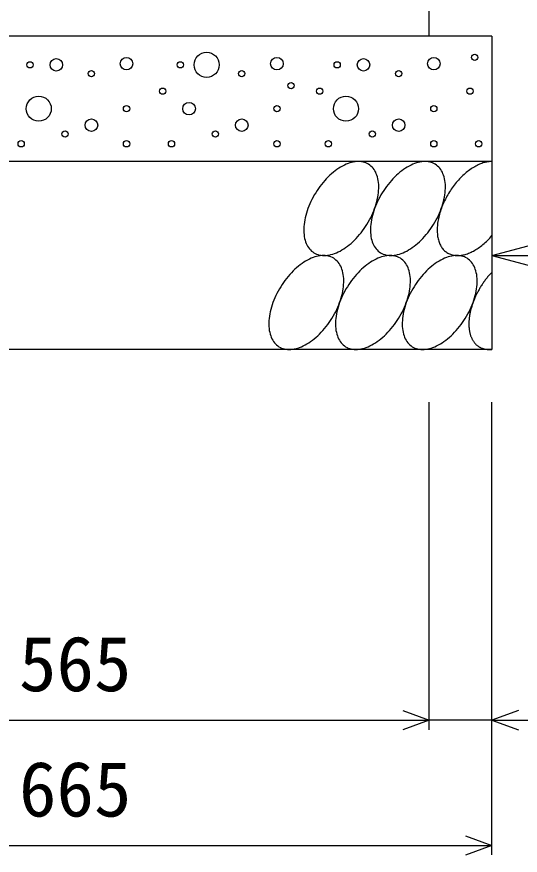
# Model space of a CAD drawing. Units: millimetres, scale not verified. Extents: x -16800 to 16800, y -5940 to 5940.
# Drawn here: x 13038 to 13440, y 2528 to 3197 of the extents above; entities that cross this region are included whole.
import ezdxf
from ezdxf.enums import TextEntityAlignment as Align

# ---------------------------------------------------------------- set-up
doc = ezdxf.new("R2010")
doc.units = ezdxf.units.MM
doc.header["$LTSCALE"] = 20
for name, color, linetype, lineweight in [('0-0_DIM', 7, 'Continuous', 25), ('0-2_HATCH', 6, 'Continuous', 25), ('0-5_OUTLINE', 3, 'Continuous', 25)]:
    doc.layers.add(name, color=color, linetype=linetype, lineweight=lineweight)
doc.styles.add('ＭＳ ゴシック', font='')
doc.styles.get('ＭＳ ゴシック').set_extended_font_data('MS Gothic')

msp = doc.modelspace()

# ---------------------------------------------------------------- linework, layer by layer
at = {"layer": '0-0_DIM'}
for p, q in [((13417.6, 3006.92), (13446.58, 3014.69)), ((13417.6, 3006.92), (13800.92, 3006.92)), ((13417.6, 3006.92), (13446.58, 2999.16)), ((13367.6, 2628.49), (13367.6, 2889.86)), ((13417.6, 2528.49), (13417.6, 2889.86)), ((12802.6, 2635.99), (13367.6, 2635.99)), ((13417.6, 2635.99), (13367.6, 2635.99)), ((13417.6, 2635.99), (13529.4, 2635.99)), ((12752.6, 2535.99), (13417.6, 2535.99))]:
    msp.add_line(p, q, dxfattribs=at)
for points in [[(13346.46, 2643.69), (13367.6, 2635.99), (13346.46, 2628.3)], [(13438.75, 2643.69), (13417.6, 2635.99), (13438.75, 2628.3)], [(13396.46, 2543.69), (13417.6, 2535.99), (13396.46, 2528.3)]]:
    msp.add_lwpolyline(points, dxfattribs=at)
at = {"layer": '0-2_HATCH'}
for points in [[(13319.1, 3079.7), (13318.1, 3080.28), (13317, 3080.77), (13315.9, 3081.18), (13314.7, 3081.49), (13313.5, 3081.72), (13312.3, 3081.85), (13311, 3081.9), (13309.7, 3081.85), (13308.3, 3081.72), (13306.9, 3081.49), (13305.5, 3081.18), (13304.1, 3080.77), (13302.7, 3080.28), (13301.2, 3079.71), (13299.8, 3079.04), (13298.3, 3078.3), (13296.8, 3077.47), (13295.4, 3076.56), (13293.9, 3075.58), (13292.4, 3074.52), (13291, 3073.39), (13289.6, 3072.18), (13288.2, 3070.91), (13286.8, 3069.58), (13285.4, 3068.19), (13284.1, 3066.74), (13282.8, 3065.23), (13281.5, 3063.68), (13280.3, 3062.08), (13279.1, 3060.43), (13278, 3058.75), (13276.9, 3057.03), (13275.8, 3055.28), (13274.8, 3053.51), (13273.9, 3051.71), (13273, 3049.9), (13272.2, 3048.07), (13271.4, 3046.24), (13270.7, 3044.4)], [(13326.5, 3068.19), (13326.2, 3069.58), (13325.8, 3070.91), (13325.3, 3072.18), (13324.8, 3073.38), (13324.1, 3074.52), (13323.5, 3075.58), (13322.7, 3076.56), (13321.9, 3077.47), (13321, 3078.3), (13320.1, 3079.04), (13319.1, 3079.7)], [(13372.3, 3079.7), (13371.3, 3080.28), (13370.2, 3080.77), (13369.1, 3081.18), (13367.9, 3081.49), (13366.7, 3081.72), (13365.5, 3081.85), (13364.2, 3081.9), (13362.9, 3081.85), (13361.5, 3081.72), (13360.1, 3081.49), (13358.7, 3081.18), (13357.3, 3080.77), (13355.9, 3080.28), (13354.4, 3079.71), (13353, 3079.04), (13351.5, 3078.3), (13350, 3077.47), (13348.6, 3076.56), (13347.1, 3075.58), (13345.6, 3074.52), (13344.2, 3073.39), (13342.8, 3072.18), (13341.4, 3070.91), (13340, 3069.58), (13338.6, 3068.19), (13337.3, 3066.74), (13336, 3065.23), (13334.7, 3063.68), (13333.5, 3062.08), (13332.3, 3060.43), (13331.2, 3058.75), (13330.1, 3057.03), (13329, 3055.28), (13328, 3053.51), (13327.1, 3051.71), (13326.2, 3049.9), (13325.4, 3048.07), (13324.6, 3046.24), (13323.9, 3044.4)], [(13379.8, 3068.19), (13379.4, 3069.58), (13379, 3070.91), (13378.5, 3072.18), (13378, 3073.38), (13377.3, 3074.52), (13376.7, 3075.58), (13375.9, 3076.56), (13375.1, 3077.47), (13374.2, 3078.3), (13373.3, 3079.04), (13372.3, 3079.7)], [(13417.6, 3081.9), (13416.7, 3081.89), (13415.9, 3081.84), (13415, 3081.75), (13414.1, 3081.63), (13413.2, 3081.46), (13412.3, 3081.26), (13411.4, 3081.02), (13410.4, 3080.74), (13409.5, 3080.43), (13408.5, 3080.08), (13407.6, 3079.69), (13406.6, 3079.26), (13405.7, 3078.8), (13404.7, 3078.31), (13403.8, 3077.78), (13402.8, 3077.21), (13401.8, 3076.61), (13400.9, 3075.98), (13399.9, 3075.32), (13399, 3074.62), (13398, 3073.89), (13397.1, 3073.13), (13396.2, 3072.35), (13395.3, 3071.53), (13394.3, 3070.69), (13393.4, 3069.81), (13392.5, 3068.92), (13391.7, 3068), (13390.8, 3067.05), (13389.9, 3066.08), (13389.1, 3065.09), (13388.3, 3064.07), (13387.4, 3063.04), (13386.6, 3061.99), (13385.9, 3060.91), (13385.1, 3059.83), (13384.4, 3058.72), (13383.6, 3057.6), (13382.9, 3056.47)], [(13293.4, 3009.09), (13294.9, 3009.75), (13296.4, 3010.5), (13297.8, 3011.32), (13299.3, 3012.23), (13300.8, 3013.22), (13302.2, 3014.28), (13303.6, 3015.41), (13305.1, 3016.61), (13306.5, 3017.88), (13307.9, 3019.21), (13309.2, 3020.61), (13310.6, 3022.06), (13311.9, 3023.56), (13313.1, 3025.12), (13314.4, 3026.72), (13315.5, 3028.36), (13316.7, 3030.04), (13317.8, 3031.76), (13318.8, 3033.51), (13319.8, 3035.28), (13320.8, 3037.08), (13321.6, 3038.89), (13322.5, 3040.72), (13323.2, 3042.56), (13323.9, 3044.4), (13324.6, 3046.24), (13325.1, 3048.07), (13325.6, 3049.9), (13326.1, 3051.71), (13326.4, 3053.51), (13326.7, 3055.28), (13327, 3057.03), (13327.1, 3058.75), (13327.2, 3060.43), (13327.2, 3062.07), (13327.2, 3063.67), (13327, 3065.23), (13326.8, 3066.73), (13326.5, 3068.19)], [(13346.6, 3009.09), (13348.1, 3009.75), (13349.6, 3010.5), (13351, 3011.32), (13352.5, 3012.23), (13354, 3013.22), (13355.4, 3014.28), (13356.9, 3015.41), (13358.3, 3016.61), (13359.7, 3017.88), (13361.1, 3019.21), (13362.4, 3020.61), (13363.8, 3022.06), (13365.1, 3023.56), (13366.3, 3025.12), (13367.6, 3026.72), (13368.7, 3028.36), (13369.9, 3030.04), (13371, 3031.76), (13372, 3033.51), (13373, 3035.28), (13374, 3037.08), (13374.8, 3038.89), (13375.7, 3040.72), (13376.4, 3042.56), (13377.1, 3044.4), (13377.8, 3046.24), (13378.3, 3048.07), (13378.9, 3049.9), (13379.3, 3051.71), (13379.7, 3053.51), (13380, 3055.28), (13380.2, 3057.03), (13380.3, 3058.75), (13380.4, 3060.43), (13380.4, 3062.07), (13380.4, 3063.67), (13380.2, 3065.23), (13380, 3066.73), (13379.8, 3068.19)], [(13382.9, 3056.47), (13382.3, 3055.33), (13381.6, 3054.17), (13381, 3053), (13380.4, 3051.83), (13379.8, 3050.65), (13379.2, 3049.46), (13378.7, 3048.26), (13378.2, 3047.07), (13377.7, 3045.87), (13377.2, 3044.66), (13376.8, 3043.46), (13376.4, 3042.26), (13376, 3041.06), (13375.7, 3039.86), (13375.4, 3038.67), (13375.1, 3037.49), (13374.8, 3036.31), (13374.6, 3035.14), (13374.4, 3033.98), (13374.2, 3032.83), (13374.1, 3031.69), (13374, 3030.56), (13373.9, 3029.45), (13373.9, 3028.36), (13373.8, 3027.28), (13373.9, 3026.22), (13373.9, 3025.18), (13374, 3024.15), (13374.1, 3023.15), (13374.2, 3022.17), (13374.4, 3021.21), (13374.6, 3020.28), (13374.8, 3019.37), (13375.1, 3018.49), (13375.4, 3017.63), (13375.7, 3016.8), (13376, 3016), (13376.4, 3015.23), (13376.8, 3014.49)], [(13270.7, 3044.4), (13270.1, 3042.56), (13269.5, 3040.72), (13269, 3038.9), (13268.6, 3037.08), (13268.2, 3035.29), (13267.9, 3033.51), (13267.7, 3031.77), (13267.5, 3030.05), (13267.4, 3028.37), (13267.4, 3026.72), (13267.5, 3025.12), (13267.6, 3023.56), (13267.8, 3022.06), (13268.1, 3020.61), (13268.4, 3019.21), (13268.9, 3017.88), (13269.3, 3016.61), (13269.9, 3015.41), (13270.5, 3014.28), (13271.2, 3013.22), (13271.9, 3012.23), (13272.7, 3011.33), (13273.6, 3010.5), (13274.5, 3009.75), (13275.5, 3009.09), (13276.5, 3008.51), (13277.6, 3008.02), (13278.7, 3007.62), (13279.9, 3007.3), (13281.1, 3007.08), (13282.4, 3006.94), (13283.7, 3006.9), (13285, 3006.94), (13286.3, 3007.08), (13287.7, 3007.3), (13289.1, 3007.62), (13290.5, 3008.02), (13292, 3008.51), (13293.4, 3009.09)], [(13323.9, 3044.4), (13323.3, 3042.56), (13322.7, 3040.72), (13322.2, 3038.9), (13321.8, 3037.08), (13321.4, 3035.29), (13321.1, 3033.51), (13320.9, 3031.77), (13320.7, 3030.05), (13320.6, 3028.37), (13320.6, 3026.72), (13320.7, 3025.12), (13320.8, 3023.56), (13321, 3022.06), (13321.3, 3020.61), (13321.7, 3019.21), (13322.1, 3017.88), (13322.6, 3016.61), (13323.1, 3015.41), (13323.7, 3014.28), (13324.4, 3013.22), (13325.1, 3012.23), (13326, 3011.33), (13326.8, 3010.5), (13327.7, 3009.75), (13328.7, 3009.09), (13329.7, 3008.51), (13330.8, 3008.02), (13332, 3007.62), (13333.1, 3007.3), (13334.3, 3007.08), (13335.6, 3006.94), (13336.9, 3006.9), (13338.2, 3006.94), (13339.6, 3007.08), (13340.9, 3007.3), (13342.3, 3007.62), (13343.8, 3008.02), (13345.2, 3008.51), (13346.6, 3009.09)], [(13407.6, 3013.51), (13408.5, 3014.21), (13409.5, 3014.94), (13410.4, 3015.7), (13411.4, 3016.49), (13412.3, 3017.31), (13413.2, 3018.15), (13414.1, 3019.02), (13415, 3019.92), (13415.9, 3020.85), (13416.7, 3021.79), (13417.6, 3022.76)], [(13376.8, 3014.49), (13377.2, 3013.78), (13377.7, 3013.1), (13378.2, 3012.46), (13378.7, 3011.84), (13379.2, 3011.26), (13379.8, 3010.72), (13380.4, 3010.21), (13381, 3009.73), (13381.6, 3009.29), (13382.3, 3008.88), (13382.9, 3008.52), (13383.6, 3008.19), (13384.4, 3007.89), (13385.1, 3007.63), (13385.9, 3007.42), (13386.6, 3007.24), (13387.4, 3007.09), (13388.3, 3006.99), (13389.1, 3006.92), (13389.9, 3006.9), (13390.8, 3006.91), (13391.7, 3006.96), (13392.5, 3007.05), (13393.4, 3007.18), (13394.3, 3007.34), (13395.3, 3007.54), (13396.2, 3007.79), (13397.1, 3008.07), (13398, 3008.38), (13399, 3008.74), (13399.9, 3009.13), (13400.9, 3009.55), (13401.8, 3010.02), (13402.8, 3010.51), (13403.8, 3011.05), (13404.7, 3011.61), (13405.7, 3012.21), (13406.6, 3012.85), (13407.6, 3013.51)], [(13291.3, 3004.71), (13290.2, 3005.29), (13289.1, 3005.78), (13288, 3006.19), (13286.8, 3006.5), (13285.6, 3006.73), (13284.4, 3006.86), (13283.1, 3006.91), (13281.8, 3006.86), (13280.4, 3006.73), (13279, 3006.5), (13277.6, 3006.19), (13276.2, 3005.78), (13274.8, 3005.29), (13273.3, 3004.72), (13271.9, 3004.05), (13270.4, 3003.31), (13268.9, 3002.48), (13267.5, 3001.57), (13266, 3000.59), (13264.6, 2999.53), (13263.1, 2998.4), (13261.7, 2997.19), (13260.3, 2995.92), (13258.9, 2994.59), (13257.5, 2993.2), (13256.2, 2991.75), (13254.9, 2990.24), (13253.6, 2988.69), (13252.4, 2987.09), (13251.2, 2985.44), (13250.1, 2983.76), (13249, 2982.04), (13247.9, 2980.29), (13246.9, 2978.52), (13246, 2976.72), (13245.1, 2974.91), (13244.3, 2973.08), (13243.5, 2971.25), (13242.8, 2969.41)], [(13298.7, 2993.19), (13298.3, 2994.59), (13297.9, 2995.92), (13297.4, 2997.19), (13296.9, 2998.39), (13296.2, 2999.53), (13295.6, 3000.59), (13294.8, 3001.57), (13294, 3002.48), (13293.1, 3003.31), (13292.2, 3004.05), (13291.3, 3004.71)], [(13344.5, 3004.71), (13343.4, 3005.29), (13342.3, 3005.78), (13341.2, 3006.19), (13340.1, 3006.5), (13338.8, 3006.73), (13337.6, 3006.86), (13336.3, 3006.91), (13335, 3006.86), (13333.6, 3006.73), (13332.2, 3006.5), (13330.8, 3006.19), (13329.4, 3005.78), (13328, 3005.29), (13326.5, 3004.72), (13325.1, 3004.05), (13323.6, 3003.31), (13322.1, 3002.48), (13320.7, 3001.57), (13319.2, 3000.59), (13317.8, 2999.53), (13316.3, 2998.4), (13314.9, 2997.19), (13313.5, 2995.92), (13312.1, 2994.59), (13310.7, 2993.2), (13309.4, 2991.75), (13308.1, 2990.24), (13306.8, 2988.69), (13305.6, 2987.09), (13304.4, 2985.44), (13303.3, 2983.76), (13302.2, 2982.04), (13301.1, 2980.29), (13300.2, 2978.52), (13299.2, 2976.72), (13298.3, 2974.91), (13297.5, 2973.08), (13296.7, 2971.25), (13296, 2969.41)], [(13351.9, 2993.19), (13351.5, 2994.59), (13351.1, 2995.92), (13350.6, 2997.19), (13350.1, 2998.39), (13349.5, 2999.53), (13348.8, 3000.59), (13348, 3001.57), (13347.2, 3002.48), (13346.4, 3003.31), (13345.4, 3004.05), (13344.5, 3004.71)], [(13397.7, 3004.71), (13396.6, 3005.29), (13395.6, 3005.78), (13394.4, 3006.19), (13393.3, 3006.5), (13392, 3006.73), (13390.8, 3006.86), (13389.5, 3006.91), (13388.2, 3006.86), (13386.8, 3006.73), (13385.5, 3006.5), (13384.1, 3006.19), (13382.6, 3005.78), (13381.2, 3005.29), (13379.7, 3004.72), (13378.3, 3004.05), (13376.8, 3003.31), (13375.4, 3002.48), (13373.9, 3001.57), (13372.4, 3000.59), (13371, 2999.53), (13369.5, 2998.4), (13368.1, 2997.19), (13366.7, 2995.92), (13365.3, 2994.59), (13363.9, 2993.2), (13362.6, 2991.75), (13361.3, 2990.24), (13360.1, 2988.69), (13358.8, 2987.09), (13357.6, 2985.44), (13356.5, 2983.76), (13355.4, 2982.04), (13354.4, 2980.29), (13353.4, 2978.52), (13352.4, 2976.72), (13351.5, 2974.91), (13350.7, 2973.08), (13350, 2971.25), (13349.2, 2969.41)], [(13405.1, 2993.19), (13404.7, 2994.59), (13404.3, 2995.92), (13403.8, 2997.19), (13403.3, 2998.39), (13402.7, 2999.53), (13402, 3000.59), (13401.2, 3001.57), (13400.4, 3002.48), (13399.6, 3003.31), (13398.6, 3004.05), (13397.7, 3004.71)], [(13265.5, 2934.1), (13267, 2934.76), (13268.5, 2935.51), (13269.9, 2936.33), (13271.4, 2937.24), (13272.9, 2938.23), (13274.3, 2939.29), (13275.8, 2940.42), (13277.2, 2941.62), (13278.6, 2942.89), (13280, 2944.22), (13281.3, 2945.62), (13282.7, 2947.07), (13284, 2948.57), (13285.2, 2950.13), (13286.5, 2951.73), (13287.6, 2953.37), (13288.8, 2955.05), (13289.9, 2956.77), (13290.9, 2958.52), (13291.9, 2960.29), (13292.9, 2962.09), (13293.7, 2963.9), (13294.6, 2965.73), (13295.3, 2967.56), (13296, 2969.4), (13296.7, 2971.24), (13297.2, 2973.08), (13297.8, 2974.91), (13298.2, 2976.72), (13298.6, 2978.52), (13298.9, 2980.29), (13299.1, 2982.04), (13299.2, 2983.76), (13299.3, 2985.44), (13299.3, 2987.08), (13299.3, 2988.68), (13299.1, 2990.24), (13298.9, 2991.74), (13298.7, 2993.19)], [(13318.8, 2934.1), (13320.2, 2934.76), (13321.7, 2935.51), (13323.1, 2936.33), (13324.6, 2937.24), (13326.1, 2938.23), (13327.5, 2939.29), (13329, 2940.42), (13330.4, 2941.62), (13331.8, 2942.89), (13333.2, 2944.22), (13334.5, 2945.62), (13335.9, 2947.07), (13337.2, 2948.57), (13338.4, 2950.13), (13339.7, 2951.73), (13340.9, 2953.37), (13342, 2955.05), (13343.1, 2956.77), (13344.1, 2958.52), (13345.1, 2960.29), (13346.1, 2962.09), (13347, 2963.9), (13347.8, 2965.73), (13348.5, 2967.56), (13349.2, 2969.4), (13349.9, 2971.24), (13350.5, 2973.08), (13351, 2974.91), (13351.4, 2976.72), (13351.8, 2978.52), (13352.1, 2980.29), (13352.3, 2982.04), (13352.4, 2983.76), (13352.5, 2985.44), (13352.5, 2987.08), (13352.5, 2988.68), (13352.3, 2990.24), (13352.1, 2991.74), (13351.9, 2993.19)], [(13372, 2934.1), (13373.4, 2934.76), (13374.9, 2935.51), (13376.4, 2936.33), (13377.8, 2937.24), (13379.3, 2938.23), (13380.7, 2939.29), (13382.2, 2940.42), (13383.6, 2941.62), (13385, 2942.89), (13386.4, 2944.22), (13387.8, 2945.62), (13389.1, 2947.07), (13390.4, 2948.57), (13391.7, 2950.13), (13392.9, 2951.73), (13394.1, 2953.37), (13395.2, 2955.05), (13396.3, 2956.77), (13397.3, 2958.52), (13398.3, 2960.29), (13399.3, 2962.09), (13400.2, 2963.9), (13401, 2965.73), (13401.8, 2967.56), (13402.5, 2969.4), (13403.1, 2971.24), (13403.7, 2973.08), (13404.2, 2974.91), (13404.6, 2976.72), (13405, 2978.52), (13405.3, 2980.29), (13405.5, 2982.04), (13405.7, 2983.76), (13405.7, 2985.44), (13405.8, 2987.08), (13405.7, 2988.68), (13405.6, 2990.24), (13405.4, 2991.74), (13405.1, 2993.19)], [(13417.6, 2993.66), (13417.1, 2993.13), (13416.6, 2992.59), (13416.1, 2992.05), (13415.6, 2991.49), (13415.1, 2990.93), (13414.6, 2990.36), (13414.1, 2989.79), (13413.7, 2989.21), (13413.2, 2988.62), (13412.7, 2988.02), (13412.3, 2987.42), (13411.8, 2986.81), (13411.4, 2986.2), (13410.9, 2985.58), (13410.5, 2984.95), (13410.1, 2984.32), (13409.7, 2983.69), (13409.2, 2983.05), (13408.8, 2982.4), (13408.4, 2981.75), (13408, 2981.1), (13407.7, 2980.44), (13407.3, 2979.78), (13406.9, 2979.11), (13406.5, 2978.45), (13406.2, 2977.78), (13405.8, 2977.1), (13405.5, 2976.42), (13405.1, 2975.75), (13404.8, 2975.07), (13404.5, 2974.38), (13404.2, 2973.7), (13403.9, 2973.01), (13403.6, 2972.32), (13403.3, 2971.64), (13403, 2970.95), (13402.8, 2970.26), (13402.5, 2969.57), (13402.3, 2968.88)], [(13242.8, 2969.41), (13242.2, 2967.57), (13241.6, 2965.73), (13241.1, 2963.91), (13240.7, 2962.09), (13240.3, 2960.3), (13240, 2958.52), (13239.8, 2956.77), (13239.6, 2955.06), (13239.5, 2953.37), (13239.5, 2951.73), (13239.6, 2950.13), (13239.7, 2948.57), (13239.9, 2947.07), (13240.2, 2945.62), (13240.6, 2944.22), (13241, 2942.89), (13241.5, 2941.62), (13242, 2940.42), (13242.6, 2939.29), (13243.3, 2938.23), (13244.1, 2937.24), (13244.9, 2936.34), (13245.7, 2935.51), (13246.6, 2934.76), (13247.6, 2934.1), (13248.7, 2933.52), (13249.7, 2933.03), (13250.9, 2932.63), (13252, 2932.31), (13253.2, 2932.09), (13254.5, 2931.95), (13255.8, 2931.91), (13257.1, 2931.95), (13258.5, 2932.09), (13259.8, 2932.31), (13261.2, 2932.63), (13262.7, 2933.03), (13264.1, 2933.52), (13265.5, 2934.1)], [(13296, 2969.41), (13295.4, 2967.57), (13294.8, 2965.73), (13294.3, 2963.91), (13293.9, 2962.09), (13293.5, 2960.3), (13293.2, 2958.52), (13293, 2956.77), (13292.8, 2955.06), (13292.8, 2953.37), (13292.7, 2951.73), (13292.8, 2950.13), (13292.9, 2948.57), (13293.1, 2947.07), (13293.4, 2945.62), (13293.8, 2944.22), (13294.2, 2942.89), (13294.7, 2941.62), (13295.2, 2940.42), (13295.8, 2939.29), (13296.5, 2938.23), (13297.3, 2937.24), (13298.1, 2936.34), (13298.9, 2935.51), (13299.9, 2934.76), (13300.8, 2934.1), (13301.9, 2933.52), (13302.9, 2933.03), (13304.1, 2932.63), (13305.2, 2932.31), (13306.5, 2932.09), (13307.7, 2931.95), (13309, 2931.91), (13310.3, 2931.95), (13311.7, 2932.09), (13313, 2932.31), (13314.4, 2932.63), (13315.9, 2933.03), (13317.3, 2933.52), (13318.8, 2934.1)], [(13349.2, 2969.41), (13348.6, 2967.57), (13348, 2965.73), (13347.5, 2963.91), (13347.1, 2962.09), (13346.7, 2960.3), (13346.4, 2958.52), (13346.2, 2956.77), (13346.1, 2955.06), (13346, 2953.37), (13346, 2951.73), (13346, 2950.13), (13346.1, 2948.57), (13346.4, 2947.07), (13346.6, 2945.62), (13347, 2944.22), (13347.4, 2942.89), (13347.9, 2941.62), (13348.4, 2940.42), (13349, 2939.29), (13349.7, 2938.23), (13350.5, 2937.24), (13351.3, 2936.34), (13352.1, 2935.51), (13353.1, 2934.76), (13354, 2934.1), (13355.1, 2933.52), (13356.1, 2933.03), (13357.3, 2932.63), (13358.4, 2932.31), (13359.7, 2932.09), (13360.9, 2931.95), (13362.2, 2931.91), (13363.5, 2931.95), (13364.9, 2932.09), (13366.3, 2932.31), (13367.7, 2932.63), (13369.1, 2933.03), (13370.5, 2933.52), (13372, 2934.1)], [(13402.3, 2968.88), (13402, 2968.19), (13401.8, 2967.5), (13401.6, 2966.81), (13401.4, 2966.12), (13401.2, 2965.44), (13401, 2964.75), (13400.8, 2964.07), (13400.6, 2963.39), (13400.4, 2962.71), (13400.3, 2962.03), (13400.1, 2961.35), (13400, 2960.68), (13399.9, 2960.01), (13399.8, 2959.34), (13399.7, 2958.68), (13399.6, 2958.02), (13399.5, 2957.37), (13399.4, 2956.72), (13399.3, 2956.07), (13399.3, 2955.43), (13399.2, 2954.79), (13399.2, 2954.16), (13399.2, 2953.53), (13399.2, 2952.91), (13399.2, 2952.29), (13399.2, 2951.68), (13399.2, 2951.07), (13399.2, 2950.47), (13399.2, 2949.88), (13399.3, 2949.3), (13399.3, 2948.72), (13399.4, 2948.15), (13399.5, 2947.58), (13399.6, 2947.02), (13399.7, 2946.47), (13399.8, 2945.93), (13399.9, 2945.4), (13400, 2944.87), (13400.1, 2944.35)], [(13400.1, 2944.35), (13400.3, 2943.85), (13400.4, 2943.35), (13400.6, 2942.85), (13400.8, 2942.37), (13401, 2941.9), (13401.2, 2941.43), (13401.4, 2940.98), (13401.6, 2940.53), (13401.8, 2940.1), (13402, 2939.67), (13402.3, 2939.26), (13402.5, 2938.85), (13402.8, 2938.46), (13403, 2938.07), (13403.3, 2937.7), (13403.6, 2937.34), (13403.9, 2936.98), (13404.2, 2936.64), (13404.5, 2936.31), (13404.8, 2935.99), (13405.1, 2935.69), (13405.5, 2935.39), (13405.8, 2935.11), (13406.2, 2934.83), (13406.5, 2934.57), (13406.9, 2934.32), (13407.3, 2934.08), (13407.7, 2933.86), (13408, 2933.65), (13408.4, 2933.44), (13408.8, 2933.25), (13409.2, 2933.08), (13409.7, 2932.91), (13410.1, 2932.76), (13410.5, 2932.62), (13410.9, 2932.49), (13411.4, 2932.38), (13411.8, 2932.27), (13412.3, 2932.18)], [(13412.3, 2932.18), (13412.7, 2932.11), (13413.2, 2932.04), (13413.7, 2931.99), (13414.1, 2931.95), (13414.6, 2931.92), (13415.1, 2931.91), (13415.6, 2931.91), (13416.1, 2931.92), (13416.6, 2931.94), (13417.1, 2931.98), (13417.6, 2932.03)]]:
    msp.add_lwpolyline(points, dxfattribs=at)
for centre, radius in [((13189.88, 3159.1), 10), ((13403.85, 3165), 2.5), ((13048.85, 3159.1), 2.5), ((13069.88, 3159.1), 5), ((13125.95, 3159.97), 5), ((13168.85, 3159.1), 2.5), ((13245.95, 3159.97), 5), ((13294.07, 3159.1), 2.5), ((13315.1, 3159.1), 5), ((13371.18, 3159.97), 5), ((13097.91, 3152.1), 2.5), ((13217.91, 3152.1), 2.5), ((13343.14, 3152.1), 2.5), ((13154.83, 3138.09), 2.5), ((13257.29, 3142.41), 2.5), ((13280.05, 3138.09), 2.5), ((13400.05, 3138.09), 2.5), ((13055.86, 3124.08), 10), ((13301.08, 3124.08), 10), ((13125.95, 3124.08), 2.5), ((13175.86, 3124.08), 5), ((13245.95, 3124.08), 2.5), ((13371.18, 3124.08), 2.5), ((13097.91, 3110.95), 5), ((13217.91, 3110.95), 5), ((13343.14, 3110.95), 5), ((13076.89, 3103.95), 2.5), ((13196.89, 3103.95), 2.5), ((13322.11, 3103.95), 2.5), ((13041.84, 3096.07), 2.5), ((13125.95, 3096.07), 2.5), ((13161.84, 3096.07), 2.5), ((13245.95, 3096.07), 2.5), ((13287.06, 3096.07), 2.5), ((13371.18, 3096.07), 2.5), ((13407.06, 3096.07), 2.5)]:
    msp.add_circle(centre, radius, dxfattribs=at)
at = {"layer": '0-5_OUTLINE'}
for p, q in [((13367.1, 3201.92), (13367.1, 3181.92)), ((13417.6, 3181.92), (12752.6, 3181.92)), ((13417.6, 3081.92), (12752.6, 3081.92))]:
    msp.add_line(p, q, dxfattribs=at)
msp.add_lwpolyline([(13417.6, 3181.92), (13417.6, 2931.92), (12752.6, 2931.92)], dxfattribs=at)

# ---------------------------------------------------------------- texts
at = {"layer": '0-0_DIM', "style": 'ＭＳ ゴシック'}
for s, p in [('565', (13040.1, 2645.99)), ('665', (13040.1, 2545.99))]:
    msp.add_text(s, height=43.99, dxfattribs=at).set_placement(p, align=Align.BOTTOM_LEFT)

doc.saveas('drawing.dxf')
